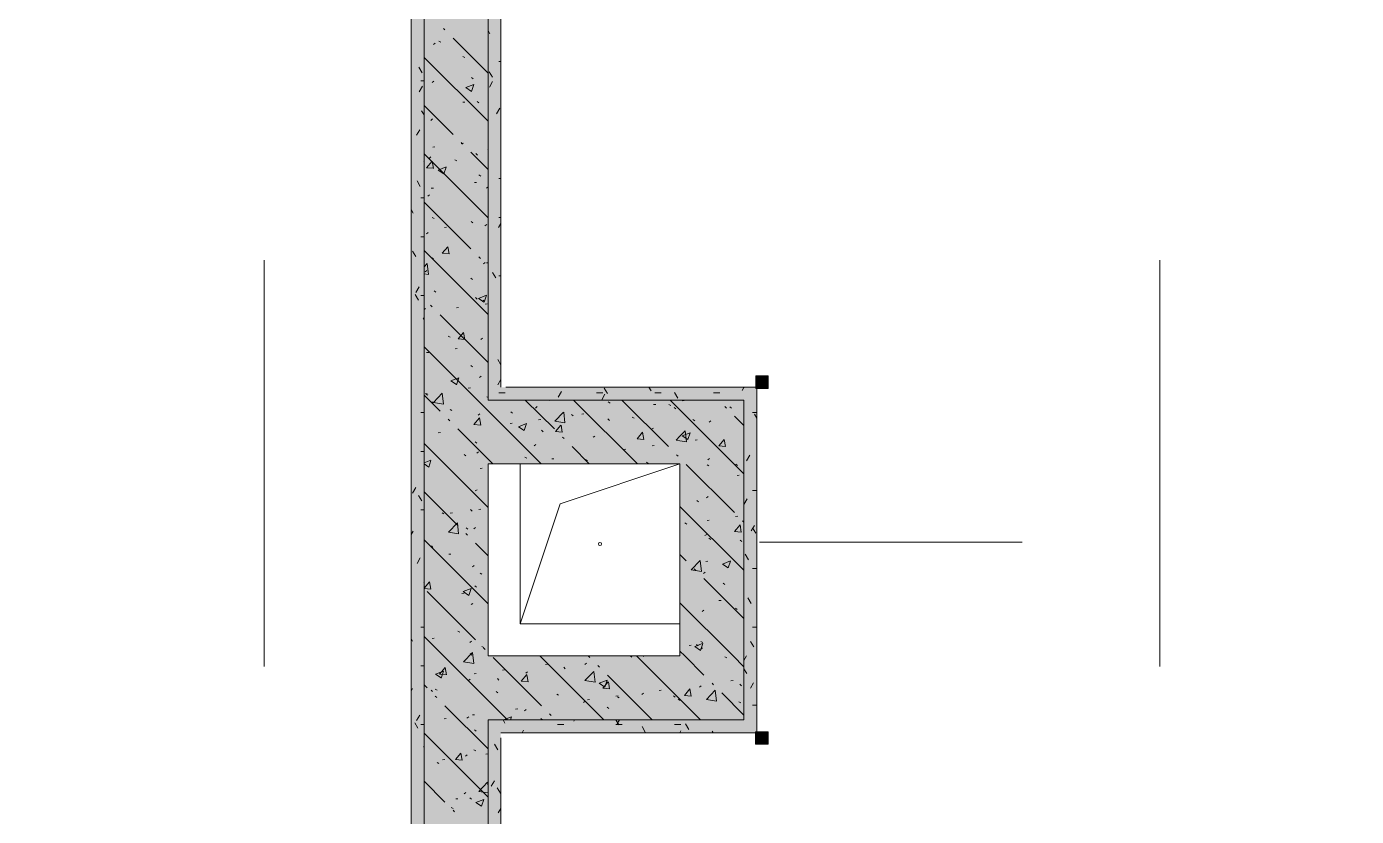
# Model space of a CAD drawing. Header units: millimetres. Extents: x -3817 to 677485, y -22715 to 103890.
# Drawn here: x 70432 to 72510, y 20360 to 21595 of the extents above; entities that cross this region are included whole.
import ezdxf

# ---------------------------------------------------------------- set-up
doc = ezdxf.new("R2010")
doc.units = ezdxf.units.MM
doc.layers.add('PDF _Геометрия', color=7, linetype='Continuous', true_color=0x1d1d1d)
doc.layers.add('PDF _Сплошная заливка', color=7, linetype='Continuous', true_color=0xffffff)

msp = doc.modelspace()

# ---------------------------------------------------------------- hatches: boundary and pattern name
at = {"layer": 'PDF _Сплошная заливка', "transparency": 33554559}
for points in [[(71053.3, 17481.3), (71153.3, 17481.3), (71153.3, 22961.3), (71053.3, 22961.3), (71053.3, 17561.3)], [(71153.3, 21031.3), (71173.3, 21031.3), (71173.3, 22961.3), (71153.3, 22961.3), (71153.3, 22492.8)], [(71033.3, 17581.4), (71053.3, 17581.4), (71053.3, 22561.3), (71033.3, 22561.3), (71033.3, 17602.3)], [(71174.4, 21011.3), (71553.3, 21011.3), (71553.3, 21031.3), (71153.3, 21031.3), (71153.3, 21011.3)], [(71553.3, 20511.3), (71553.3, 20611.3), (71153.3, 20611.3), (71153.3, 20511.3), (71174.4, 20511.3)], [(71153.3, 17581.4), (71173.3, 17581.4), (71173.3, 20511.3), (71153.3, 20511.3), (71153.3, 17971.4)], [(71174.4, 20491.3), (71573.3, 20491.3), (71573.3, 20511.3), (71173.3, 20511.3), (71173.3, 20491.3)]]:
    msp.add_hatch(color=256, dxfattribs=at).paths.add_polyline_path(points)

# ---------------------------------------------------------------- linework, layer by layer
at = {"layer": 'PDF _Геометрия', "color": 9, "lineweight": 9, "true_color": 0xc0c0c0}
for points in [[(68798.3, 17561.3), (71053.3, 17561.3), (71053.3, 17581.4), (71053.3, 22561.3), (71033.3, 22561.3), (70553.3, 22561.3), (70553.3, 22941.3), (70553.3, 22961.3)], [(71053.3, 22961.3), (71053.3, 17481.3), (71153.3, 17481.3), (71453.3, 17481.3), (71453.3, 17161.4), (71053.3, 17161.4)], [(71153.3, 17561.3), (71153.3, 20511.3), (71553.3, 20511.3), (71553.3, 20611.3), (71553.3, 21011.3), (71453.3, 21011.3), (71153.3, 21011.3), (71153.3, 22961.3), (74933.1, 22961.3), (71173.3, 22961.3), (71153.3, 22961.3), (71153.3, 21031.3), (71153.3, 21011.3), (71553.3, 21011.3), (71553.3, 20511.3), (71173.3, 20511.3), (71153.3, 20511.3), (71153.3, 17581.4)], [(71573.3, 20491.3), (71573.3, 20511.3), (71573.3, 21031.3), (71553.3, 21031.3)]]:
    msp.add_lwpolyline(points, dxfattribs=at)
at = {"layer": 'PDF _Геометрия', "color": 7, "lineweight": 9}
for points in [[(71173.3, 21031.3), (71173.3, 21052.3), (71173.3, 22933.3)], [(71033.3, 22541.3), (71033.3, 17602.3), (71033.3, 17581.4)], [(71553.3, 21031.3), (71181.3, 21031.3)], [(71203.3, 20661.3), (71265.8, 20848.8), (71453.3, 20911.3)], [(71577.3, 20789.1), (71988.2, 20789.1)], [(71173.3, 20491.3), (71194.2, 20491.3), (71573.3, 20491.3)], [(71173.3, 17581.4), (71173.3, 17602.3), (71173.3, 20483.3)]]:
    msp.add_lwpolyline(points, dxfattribs=at)
at = {"layer": 'PDF _Геометрия', "color": 252, "lineweight": 9, "true_color": 0x878787}
for points in [[(71086, 21589.6), (71083.5, 21592.1)], [(71076.6, 21572.2), (71079.5, 21570.4)], [(71153.3, 21522.3), (71098.6, 21577)], [(71068.1, 21566.8), (71070.7, 21568.9)], [(71153.3, 21446.9), (71053.3, 21546.8)], [(71114.1, 21548.3), (71117, 21546.5)], [(71065.9, 21507.6), (71068.6, 21509.7)], [(71127.4, 21515.5), (71129.9, 21513.2)], [(71127.5, 21493.6), (71118.7, 21499.6), (71131.1, 21504.4)], [(71127.5, 21493.6), (71131.1, 21504.3)], [(71098.6, 21426.2), (71053.3, 21471.5)], [(71113.8, 21476.6), (71117.1, 21477)], [(71136.2, 21477.8), (71139, 21476)], [(71063.7, 21448.4), (71066.4, 21450.5)], [(71066.3, 21458.6), (71068.8, 21456.4)], [(71067, 21406.5), (71070.3, 21406.9)], [(71113.6, 21411.1), (71111.1, 21413.6)], [(71111.5, 21412.3), (71114.8, 21412.8)], [(71153.3, 21296), (71053.3, 21396)], [(71067.9, 21373.4), (71057.2, 21374.3), (71065.8, 21384.5)], [(71061.6, 21389.2), (71064.2, 21391.3)], [(71067.9, 21373.3), (71065.8, 21384.5)], [(71101.6, 21386.9), (71104.4, 21385.1)], [(71153.3, 21371.5), (71126.2, 21398.5)], [(71134.3, 21396.4), (71136.7, 21394.1)], [(71152.9, 21401.8), (71153.3, 21402.1)], [(71084.3, 21364.7), (71075.4, 21370.7), (71087.9, 21375.5)], [(71084.3, 21364.7), (71087.9, 21375.4)], [(71139, 21363.1), (71141.9, 21361.3)], [(71064.7, 21342.2), (71068.1, 21342.6)], [(71132.1, 21351.1), (71135.4, 21351.5)], [(71150.7, 21342.6), (71153.3, 21344.5)], [(71059.4, 21330.1), (71062.1, 21332.1)], [(71126.2, 21247.6), (71053.3, 21320.6)], [(71066.2, 21296.6), (71069, 21294.8)], [(71085.3, 21280.9), (71088.6, 21281.4)], [(71126.9, 21290.3), (71129.4, 21288.1)], [(71148.5, 21283.4), (71151.2, 21285.4)], [(71057.3, 21270.9), (71059.9, 21272.9)], [(71153.3, 21145.1), (71053.3, 21245.1)], [(71092.5, 21239.6), (71081.9, 21240.6), (71090.5, 21250.8)], [(71092.5, 21239.6), (71090.5, 21250.7)], [(71053.3, 21219.3), (71058.2, 21224.5)], [(71060.2, 21207.5), (71058.2, 21224.4)], [(71065.8, 21233.5), (71068.3, 21231.2)], [(71141.3, 21232.6), (71138.8, 21235.1)], [(71146.4, 21224.2), (71149, 21226.2)], [(71150.8, 21225.6), (71153.3, 21225.9)], [(71053.3, 21208.6), (71060.2, 21207.6)], [(71055.1, 21211.7), (71057.8, 21213.7)], [(71126.5, 21201.7), (71129.3, 21199.9)], [(71069, 21181.8), (71071.9, 21180)], [(71065.9, 21157.1), (71063.4, 21159.6)], [(71104.1, 21155.5), (71107.4, 21155.9)], [(71133.7, 21171.3), (71136.2, 21169)], [(71147.1, 21164.2), (71138.3, 21170.2), (71150.7, 21174.9)], [(71144.2, 21165), (71146.9, 21167.1)], [(71147.1, 21164.1), (71150.8, 21174.9)], [(71148.6, 21161.3), (71151.9, 21161.8)], [(71053.3, 21152.7), (71055.6, 21154.5)], [(71153.3, 21069.7), (71078.4, 21144.5)], [(71117.2, 21105.9), (71106.6, 21106.8), (71115.1, 21117)], [(71117.2, 21105.8), (71115.2, 21117)], [(71053.3, 21095.2), (71053.4, 21095.3)], [(71236.2, 20911.3), (71153.3, 20994.2), (71053.3, 21094.2)], [(71091.1, 21111.3), (71093.9, 21109.5)], [(71142.1, 21105.8), (71144.7, 21107.9)], [(71057.3, 21085.3), (71060.6, 21085.8)], [(71101.8, 21091.2), (71105.1, 21091.6)], [(71126.4, 21065.2), (71128.9, 21062.9)], [(71103.9, 21035.3), (71095, 21041.2), (71107.5, 21046)], [(71103.9, 21035.2), (71107.5, 21046)], [(71139.9, 21046.6), (71142.6, 21048.7)], [(71078.4, 20993.7), (71053.3, 21018.9)], [(71055, 21021.1), (71058.3, 21021.5)], [(71056.5, 21020.5), (71059.3, 21018.7)], [(71083.8, 21004.9), (71067.9, 21007.4), (71081.8, 21021.8)], [(71083.8, 21004.9), (71081.8, 21021.8)], [(71122.4, 21029.9), (71125.7, 21030.4)], [(71151.4, 21016.5), (71153.3, 21015.3)], [(71257, 20966), (71211.6, 21011.3)], [(71248, 21011.3), (71249.1, 21010.7)], [(71387, 20911.3), (71287, 21011.3)], [(71435.5, 20938.4), (71362.5, 21011.3)], [(71553.3, 20896), (71453.3, 20996), (71437.9, 21011.3)], [(71456.5, 21010), (71459.8, 21010.4)], [(71065.3, 21008.3), (71067.8, 21006.1)], [(71094, 20996.6), (71096.8, 20994.8)], [(71137.7, 20987.4), (71140.4, 20989.5)], [(71188.9, 20992.6), (71191.7, 20990.8)], [(71227.5, 20998.8), (71230.2, 21000.9)], [(71273.5, 20975.5), (71257.7, 20978), (71271.5, 20992.4)], [(71273.5, 20975.5), (71271.6, 20992.3)], [(71299.7, 20989.3), (71303, 20989.8)], [(71341.2, 21008.4), (71344, 21006.6)], [(71412, 21004.1), (71415.3, 21004.5)], [(71436.1, 21004.4), (71439, 21002.6)], [(71444.3, 20999.5), (71446.7, 20997.3)], [(71526, 20998.7), (71523.5, 21001.2)], [(71531, 21000.4), (71533.9, 20998.6)], [(71093.5, 20978.6), (71091, 20981.1)], [(71141.9, 20972.2), (71131.2, 20973.1), (71139.8, 20983.3)], [(71141.9, 20972.1), (71139.8, 20983.2)], [(71187.9, 20974.6), (71191.2, 20975)], [(71210, 20963.7), (71201.2, 20969.6), (71213.6, 20974.4)], [(71210, 20963.6), (71213.6, 20974.4)], [(71232.4, 20980.5), (71235.7, 20980.9)], [(71269.4, 20961), (71258.8, 20961.9), (71267.3, 20972.1)], [(71269.4, 20960.9), (71267.4, 20972.1)], [(71283.8, 20988.6), (71286.6, 20986.8)], [(71340.6, 20981.7), (71343.1, 20979.5)], [(71378.7, 20984.6), (71381.5, 20982.8)], [(71473.6, 20980.6), (71476.4, 20978.7)], [(71498.8, 20976.9), (71501.5, 20978.9)], [(71553.3, 20971.5), (71538.6, 20986.1)], [(71075.6, 20959.8), (71078.9, 20960.3)], [(71160.8, 20911.3), (71153.3, 20918.9), (71106.1, 20966)], [(71236.9, 20963.9), (71239.4, 20961.7)], [(71272.1, 20950.9), (71269.5, 20953.4)], [(71317.7, 20953), (71320.4, 20955)], [(71396.9, 20949.8), (71386.3, 20950.8), (71394.9, 20961)], [(71396.9, 20949.8), (71394.9, 20960.9)], [(71409, 20965.5), (71411.7, 20967.5)], [(71463.3, 20946.1), (71453.3, 20947.6), (71447.5, 20948.5), (71453.3, 20954.6), (71461.3, 20963)], [(71465.5, 20949.4), (71456.7, 20955.4), (71469.1, 20960.2)], [(71463.3, 20946), (71461.3, 20962.9)], [(71465.5, 20949.4), (71469.1, 20960.1)], [(71477.1, 20948.7), (71480.4, 20949.1)], [(71524.5, 20938.7), (71513.8, 20939.6), (71522.4, 20949.8)], [(71524.5, 20938.6), (71522.4, 20949.8)], [(71153.3, 20843.4), (71053.3, 20943.4)], [(71133.2, 20946.1), (71135.7, 20943.9)], [(71135.6, 20928.3), (71138.2, 20930.3)], [(71225.4, 20939.6), (71228, 20941.7)], [(71311.6, 20911.3), (71284.6, 20938.4)], [(71365.2, 20934), (71368.6, 20934.4)], [(71409.7, 20939.8), (71413.1, 20940.3)], [(71053.3, 20912.9), (71064.2, 20917.1)], [(71053.3, 20911.3), (71060.6, 20906.3)], [(71060.6, 20906.3), (71064.2, 20917)], [(71116, 20926.1), (71118.8, 20924.3)], [(71210.9, 20922.1), (71213.8, 20920.3)], [(71252.9, 20919.2), (71256.3, 20919.6)], [(71305.8, 20918.1), (71308.7, 20916.3)], [(71400.8, 20914.1), (71403.6, 20912.3)], [(71450.6, 20923.3), (71448.1, 20925.8)], [(71538.6, 20835.3), (71463.2, 20910.7)], [(71495.7, 20910), (71498.5, 20908.2)], [(71496.7, 20917.7), (71499.3, 20919.7)], [(71540.6, 20911.2), (71543.1, 20909)], [(71141.1, 20904.5), (71144.4, 20904.9)], [(71542.6, 20893.4), (71545.9, 20893.8)], [(71106.1, 20815.1), (71053.3, 20868)], [(71133.4, 20869.1), (71136.1, 20871.1)], [(71553.3, 20745.1), (71453.3, 20845.1)], [(71479.5, 20854.4), (71482, 20852.1)], [(71494.5, 20858.5), (71497.2, 20860.5)], [(71081.4, 20835.2), (71084.2, 20833.4)], [(71094.3, 20834.3), (71097.6, 20834.8)], [(71125.9, 20840), (71128.3, 20837.8)], [(71138.8, 20840.2), (71142.2, 20840.6)], [(71495.8, 20823.2), (71499.1, 20823.7)], [(71540.3, 20829.1), (71543.7, 20829.5)], [(71553.3, 20820.6), (71551.2, 20822.7)], [(71107.3, 20802.3), (71091.5, 20804.8), (71105.4, 20819.2)], [(71107.3, 20802.3), (71105.4, 20819.2)], [(71121.2, 20800.1), (71118.7, 20802.6)], [(71118.9, 20811.3), (71121.7, 20809.5)], [(71131.2, 20809.9), (71133.9, 20811.9)], [(71461, 20819.2), (71463.9, 20817.4)], [(71549.1, 20804.9), (71538.5, 20805.9), (71547.1, 20816.1)], [(71549.1, 20804.9), (71547.1, 20816)], [(71153.3, 20692.5), (71053.3, 20792.5)], [(71064.8, 20783.2), (71067.2, 20780.9)], [(71153.3, 20768), (71133.8, 20787.5)], [(71492.3, 20799.3), (71495, 20801.3)], [(71498.5, 20795.3), (71501.4, 20793.5)], [(71547.4, 20792.2), (71549.9, 20789.9)], [(71092.1, 20770.1), (71095.4, 20770.5)], [(71463.2, 20759.8), (71453.3, 20769.7)], [(71486.8, 20743.5), (71471, 20745.9), (71484.9, 20760.3)], [(71129.1, 20750.7), (71131.7, 20752.7)], [(71140.9, 20740.8), (71143.8, 20739)], [(71478.2, 20744.7), (71475.7, 20747.3)], [(71486.9, 20743.4), (71484.9, 20760.3)], [(71490.2, 20740.1), (71492.8, 20742.2)], [(71493.6, 20759), (71496.9, 20759.4)], [(71528.4, 20748.9), (71519.5, 20754.9), (71532, 20759.7)], [(71528.4, 20748.9), (71532, 20759.6)], [(71053.3, 20717), (71061.6, 20727)], [(71063.7, 20715.8), (71061.6, 20726.9)], [(71132.7, 20721), (71135.2, 20718.7)], [(71553.3, 20669.7), (71490.8, 20732.2)], [(71520.6, 20724.8), (71523.4, 20723)], [(71053.3, 20716.7), (71063.7, 20715.8)], [(71133.8, 20636.6), (71058.3, 20712.1)], [(71112.6, 20708.8), (71115.9, 20709.3)], [(71123.5, 20705.8), (71114.6, 20711.8), (71127.1, 20716.6)], [(71123.5, 20705.8), (71127.1, 20716.5)], [(71514.1, 20697.7), (71517.5, 20698.1)], [(71126.9, 20691.5), (71129.6, 20693.5)], [(71553.3, 20594.2), (71536.2, 20611.3), (71453.3, 20694.2)], [(71488, 20680.9), (71490.7, 20683)], [(71540.1, 20686.1), (71542.6, 20683.8)], [(71183.6, 20511.3), (71153.3, 20541.6), (71053.3, 20641.6)], [(71065.8, 20638.7), (71069.2, 20639.1)], [(71106.3, 20650), (71109.1, 20648.2)], [(71130.9, 20599.7), (71115.1, 20602.1), (71128.9, 20616.6)], [(71124.8, 20632.3), (71127.4, 20634.4)], [(71125.3, 20614.9), (71127.8, 20612.6)], [(71130.9, 20599.6), (71129, 20616.5)], [(71143.8, 20626.1), (71146.6, 20624.3)], [(71148.8, 20621.5), (71146.3, 20624)], [(71490.8, 20581.3), (71460.8, 20611.3), (71453.3, 20618.9)], [(71467.4, 20627.6), (71470.7, 20628)], [(71485.1, 20620), (71476.3, 20626), (71488.7, 20630.7)], [(71479, 20629.2), (71481.5, 20627)], [(71485.1, 20619.9), (71488.8, 20630.7)], [(71485.9, 20621.7), (71488.5, 20623.8)], [(71486, 20633.9), (71488.8, 20632.1)], [(71236.9, 20533.5), (71161.4, 20609)], [(71334.4, 20511.3), (71234.4, 20611.3)], [(71243.2, 20598.1), (71246.5, 20598.5)], [(71304.8, 20597.8), (71307.4, 20599.9)], [(71312.3, 20609), (71309.9, 20611.3)], [(71327.4, 20593.9), (71324.9, 20596.4)], [(71375.4, 20611.3), (71377.8, 20609.2)], [(71485.3, 20511.3), (71385.3, 20611.3)], [(71396, 20610.4), (71397.3, 20611.3)], [(71523.4, 20610.1), (71526.3, 20608.3)], [(71080.2, 20576.9), (71071.4, 20582.8), (71083.8, 20587.6)], [(71088.3, 20582.1), (71077.7, 20583), (71086.3, 20593.2)], [(71080.2, 20576.8), (71083.8, 20587.6)], [(71088.4, 20582), (71086.3, 20593.2)], [(71122.6, 20573.1), (71125.3, 20575.2)], [(71131.4, 20583.3), (71134.7, 20583.8)], [(71167.9, 20575.8), (71170.4, 20573.6)], [(71175.9, 20589.2), (71179.2, 20589.6)], [(71215.9, 20570.9), (71205.2, 20571.9), (71213.8, 20582.1)], [(71212.4, 20584.5), (71215.1, 20586.6)], [(71215.9, 20570.9), (71213.8, 20582)], [(71271.6, 20593.6), (71274.1, 20591.4)], [(71320.7, 20570.3), (71304.8, 20572.7), (71318.7, 20587.1)], [(71320.7, 20570.2), (71318.7, 20587.1)], [(71335.7, 20562.6), (71326.9, 20568.6), (71339.3, 20573.4)], [(71335.8, 20562.6), (71339.4, 20573.3)], [(71409.9, 20511.3), (71339.9, 20581.3)], [(71058.3, 20561.2), (71053.3, 20566.3)], [(71064.3, 20558), (71066.7, 20555.8)], [(71070.9, 20559.6), (71073.8, 20557.8)], [(71165.8, 20555.6), (71168.7, 20553.8)], [(71343.4, 20559.8), (71332.8, 20560.7), (71341.3, 20570.9)], [(71343.4, 20559.7), (71341.4, 20570.9)], [(71393.9, 20551.2), (71396.5, 20553.2)], [(71420.6, 20557.5), (71423.9, 20557.9)], [(71470.9, 20548.6), (71460.3, 20549.6), (71468.9, 20559.8)], [(71470.9, 20548.6), (71468.9, 20559.7)], [(71483.7, 20562.6), (71486.3, 20564.6)], [(71510.4, 20540.8), (71494.6, 20543.3), (71508.4, 20557.7)], [(71505.9, 20566.2), (71503.4, 20568.7)], [(71510.4, 20540.8), (71508.5, 20557.7)], [(71553.3, 20518.9), (71518.5, 20553.6)], [(71532.9, 20572.2), (71536.2, 20572.7)], [(71546.9, 20567), (71549.4, 20564.8)], [(71073.4, 20546.1), (71070.9, 20548.6)], [(71153.3, 20466.3), (71086, 20533.5)], [(71260.8, 20551.6), (71263.6, 20549.8)], [(71302.6, 20538.7), (71305.3, 20540.7)], [(71308.7, 20542.7), (71312.1, 20543.2)], [(71353.2, 20548.6), (71356.6, 20549)], [(71355.7, 20547.6), (71358.5, 20545.8)], [(71443.2, 20549.2), (71445.7, 20547)], [(71450.6, 20543.6), (71453.4, 20541.8)], [(71545.5, 20539.6), (71548.3, 20537.8)], [(71084.6, 20513.2), (71087.9, 20513.7)], [(71120.4, 20513.9), (71123.1, 20516)], [(71129.1, 20519.1), (71132.4, 20519.5)], [(71177.7, 20511.3), (71190, 20516)], [(71188.4, 20511.3), (71190, 20516)], [(71196.4, 20527.9), (71199.8, 20528.4)], [(71210.2, 20525.3), (71212.9, 20527.4)], [(71235.8, 20513.6), (71238.3, 20511.4)], [(71251.9, 20518.4), (71249.4, 20521)], [(71339.5, 20531.4), (71342, 20529.2)], [(71153.3, 20390.8), (71053.3, 20490.8)], [(71132.2, 20495.8), (71134.6, 20493.6)], [(71082.3, 20449), (71085.7, 20449.4)], [(71113, 20448.4), (71102.4, 20449.3), (71111, 20459.5)], [(71113, 20448.3), (71111, 20459.4)], [(71118.3, 20454.7), (71120.9, 20456.8)], [(71131.2, 20464.7), (71134.1, 20462.9)], [(71149.7, 20457.8), (71153, 20458.3)], [(71073.8, 20444.9), (71076.6, 20443.1)], [(71086, 20382.7), (71053.3, 20415.4)], [(71153.3, 20397.2), (71138.7, 20399.5), (71152.5, 20413.9)], [(71153.3, 20407.6), (71152.5, 20413.9)], [(71102.9, 20387.7), (71106.2, 20388.1)], [(71116.1, 20395.6), (71118.8, 20397.6)], [(71124.8, 20389.7), (71127.3, 20387.5)], [(71143.1, 20376.4), (71134.2, 20382.3), (71146.7, 20387.1)], [(71143.1, 20376.3), (71146.7, 20387.1)], [(71095.8, 20374.4), (71098.7, 20372.6)], [(71101.1, 20367.6), (71098.6, 20370.1)]]:
    msp.add_lwpolyline(points, dxfattribs=at)
at = {"layer": 'PDF _Геометрия', "color": 253, "lineweight": 9, "true_color": 0x9b9b9b}
for points in [[(71156.1, 21583.8), (71153.3, 21588.6)], [(71050.5, 21522.8), (71045.4, 21531.5)], [(71170.2, 21540.5), (71173.3, 21540.5)], [(71048.3, 21510), (71053.3, 21510)], [(71160.1, 21515.7), (71155.1, 21524.4)], [(71160.5, 21508.9), (71155.5, 21500.2)], [(71050.8, 21501.9), (71045.8, 21493.2)], [(71171.7, 21467.3), (71166.6, 21458.6)], [(71053.3, 21457), (71049.5, 21463.5)], [(71046.7, 21433.8), (71041.7, 21425.1)], [(71053.3, 21384.2), (71052.9, 21383.5)], [(71047.5, 21345.1), (71042.5, 21353.8)], [(71170.2, 21357.6), (71173.3, 21357.6)], [(71048.3, 21327.1), (71053.3, 21327.1)], [(71036.3, 21303.5), (71033.3, 21308.8)], [(71173.3, 21287.2), (71169.6, 21280.9)], [(71170.2, 21296.6), (71173.3, 21296.6)], [(71048.3, 21266.1), (71053.3, 21266.1)], [(71040.4, 21235.4), (71035.4, 21244.1)], [(71165.3, 21202), (71160.3, 21210.7)], [(71170.2, 21205.2), (71173.3, 21205.2)], [(71044.5, 21167.4), (71039.5, 21176.1)], [(71045.7, 21188.1), (71040.6, 21179.4)], [(71048.3, 21174.7), (71053.3, 21174.7)], [(71053.3, 21140.3), (71051.8, 21137.8)], [(71033.3, 21125.8), (71033.3, 21125.9)], [(71173.3, 21066.3), (71168.5, 21074.6)], [(71173.3, 21043.4), (71168.5, 21035.2)], [(71408.1, 21025.4), (71404.6, 21031.3)], [(71553.5, 21031.3), (71553.3, 21031), (71550.3, 21025.9)], [(71170.2, 21022.3), (71180.3, 21022.3)], [(71268, 21024.5), (71263, 21015.8)], [(71322.6, 21022.3), (71332.7, 21022.3)], [(71336, 21020.5), (71331, 21011.7)], [(71340, 21021.3), (71335, 21030)], [(71414.1, 21022.3), (71424.1, 21022.3)], [(71449.7, 21014.2), (71444.7, 21022.9)], [(71486.5, 21011.3), (71486.3, 21011.8)], [(71505.5, 21022.3), (71515.6, 21022.3)], [(71048.3, 20991.8), (71053.3, 20991.8)], [(71566.5, 20991.8), (71573.3, 20991.8)], [(71573.3, 20983.1), (71569.6, 20989.4)], [(71033.4, 20984), (71033.3, 20983.8)], [(71048.3, 20930.9), (71053.3, 20930.9)], [(71562.4, 20924.9), (71557.4, 20916.2)], [(71040.5, 20874.3), (71035.4, 20865.6)], [(71566.5, 20869.9), (71573.3, 20869.9)], [(71049.7, 20853.6), (71044.6, 20862.3)], [(71558.3, 20856.9), (71553.3, 20848.2)], [(71048.3, 20839.4), (71053.3, 20839.4)], [(71036.4, 20806.3), (71033.3, 20800.9)], [(71569.5, 20815.3), (71564.5, 20806.6)], [(71571.6, 20803), (71566.6, 20811.7)], [(71047.5, 20764.7), (71042.5, 20756)], [(71560.5, 20761.4), (71555.4, 20770.1)], [(71566.5, 20748), (71573.3, 20748)], [(71053.3, 20725.5), (71052.8, 20726.3)], [(71564.6, 20693.4), (71559.5, 20702.1)], [(71048.3, 20656.5), (71053.3, 20656.5)], [(71566.5, 20656.5), (71573.3, 20656.5)], [(71035.5, 20634.3), (71033.3, 20638.2)], [(71568.6, 20625.3), (71563.6, 20634)], [(71048.3, 20595.6), (71053.3, 20595.6)], [(71557.2, 20611.2), (71553.3, 20604.3)], [(71557.5, 20583.7), (71553.3, 20591)], [(71035.3, 20560.6), (71033.3, 20557)], [(71568.4, 20569.5), (71563.4, 20560.8)], [(71566.5, 20534.6), (71573.3, 20534.6)], [(71046.5, 20518.9), (71041.4, 20510.2)], [(71179.8, 20506.4), (71176.9, 20511.3)], [(71288.4, 20511.3), (71287.2, 20509.1)], [(71357.5, 20503.4), (71352.9, 20511.3)], [(71358.8, 20511.3), (71355.2, 20505)], [(71043.7, 20498.2), (71038.7, 20506.9)], [(71048.3, 20504.1), (71053.3, 20504.1)], [(71208.9, 20495.5), (71206.5, 20491.3)], [(71261.7, 20504.1), (71271.7, 20504.1)], [(71353.1, 20504.1), (71363.2, 20504.1)], [(71399.1, 20492.3), (71394.1, 20501)], [(71444.5, 20504.1), (71454.6, 20504.1)], [(71454.7, 20494.4), (71452.9, 20491.3)], [(71467.1, 20496.3), (71462.1, 20505)], [(71505.2, 20491.3), (71503.7, 20493.9)], [(71053.3, 20469.8), (71052.6, 20468.6)], [(71168.6, 20464.8), (71163.6, 20473.5)], [(71163.2, 20416.3), (71158.2, 20407.6)], [(71172.7, 20396.7), (71167.7, 20405.4)], [(71173.3, 20372.8), (71169.3, 20366)]]:
    msp.add_lwpolyline(points, dxfattribs=at)
at = {"layer": 'PDF _Геометрия', "color": 253, "lineweight": 9, "true_color": 0xaaaaaa}
for points in [[(70803.3, 20594.7), (70803.3, 21229.7)], [(72203.3, 20594.7), (72203.3, 21229.7)]]:
    msp.add_lwpolyline(points, dxfattribs=at)
at = {"layer": 'PDF _Геометрия', "color": 7, "lineweight": 20}
for points in [[(71571.8, 21029.3), (71591.3, 21029.3), (71591.3, 21049.3), (71571.8, 21049.3)], [(71571.3, 20492.9), (71571.3, 20473.4), (71591.3, 20473.4), (71591.3, 20492.9)]]:
    msp.add_lwpolyline(points, close=True, dxfattribs=at)
at = {"layer": 'PDF _Геометрия', "color": 9, "lineweight": 9, "true_color": 0xc0c0c0}
msp.add_lwpolyline([(71453.3, 20911.3), (71453.3, 20611.3), (71153.3, 20611.3), (71153.3, 20911.3)], close=True, dxfattribs=at)
at = {"layer": 'PDF _Геометрия', "color": 7, "lineweight": 9}
for points in [[(71453.3, 20911.3), (71453.3, 20661.3), (71203.3, 20661.3), (71203.3, 20911.3)], [(71453.3, 20911.3), (71203.3, 20911.3), (71203.3, 20661.3), (71453.3, 20661.3)]]:
    msp.add_lwpolyline(points, close=True, dxfattribs=at)
msp.add_circle((71328.3, 20786.3), 2.5, dxfattribs=at)
at = {"layer": 'PDF _Сплошная заливка', "lineweight": 35, "transparency": 33554559}
for points in [[(71573.3, 20511.3), (71573.3, 21031.3), (71553.3, 20511.3), (71553.3, 21031.3)], [(71153.3, 20911.3), (71453.3, 20911.3), (71153.3, 21011.3), (71453.3, 21011.3)], [(71553.3, 20611.3), (71553.3, 21011.3), (71453.3, 20611.3), (71453.3, 21011.3)]]:
    msp.add_solid(points, dxfattribs=at)
at = {"layer": 'PDF _Сплошная заливка', "color": 1, "lineweight": 35, "transparency": 33554559}
for points in [[(71571.8, 21029.3), (71591.3, 21029.3), (71571.8, 21049.3), (71591.3, 21049.3)], [(71571.3, 20473.4), (71591.3, 20473.4), (71571.3, 20492.9), (71591.3, 20492.9)]]:
    msp.add_solid(points, dxfattribs=at)

doc.saveas('drawing.dxf')
